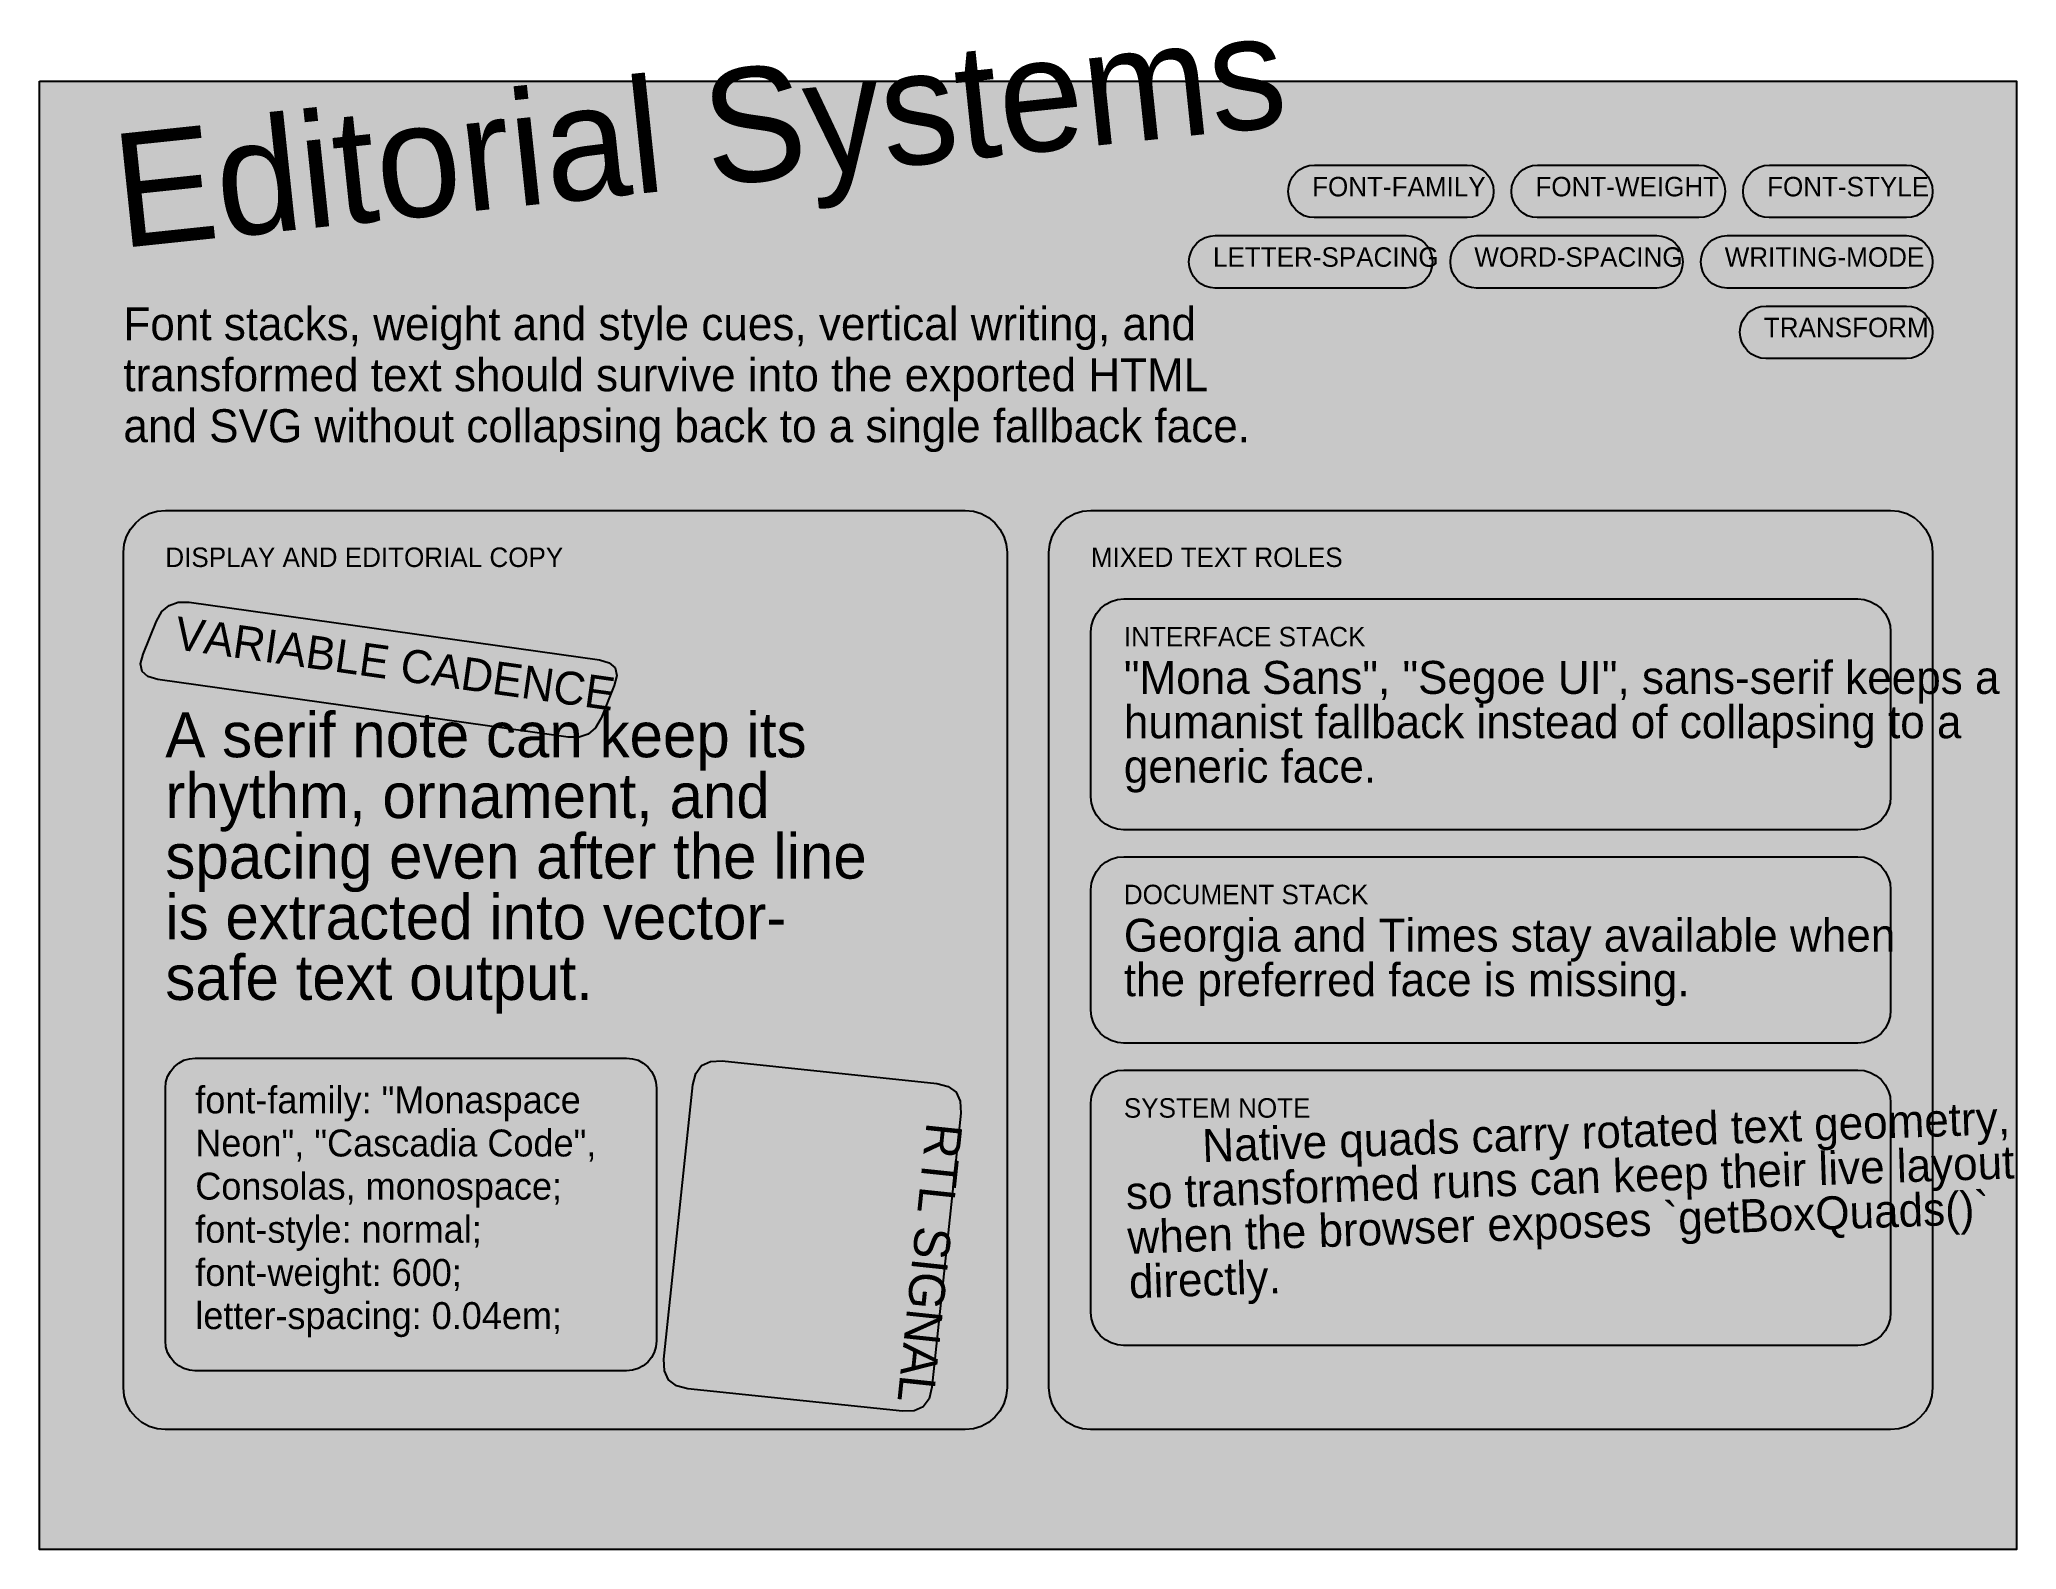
# Model space of a CAD drawing. Extents: x 0 to 1320, y 0 to 1008.
import ezdxf

# ---------------------------------------------------------------- set-up
doc = ezdxf.new("R2010")
doc.units = 0

msp = doc.modelspace()

# ---------------------------------------------------------------- hatches: boundary and pattern name
at = {"true_color": 0xc97b63}
msp.add_hatch(color=256, dxfattribs=at).paths.add_polyline_path([(0, 980), (1320, 980), (1320, 0), (0, 0)], flags=0)
at = {"true_color": 0xffffff}
for points in [[(851.2, 924), (953.3, 924), (953.3, 924), (956.7, 923.7), (960, 922.7), (963, 921.1), (965.7, 918.9), (967.9, 916.2), (969.5, 913.2), (970.5, 909.9), (970.8, 906.5), (970.8, 906.5), (970.8, 906.5), (970.5, 903.1), (969.5, 899.8), (967.9, 896.8), (965.7, 894.1), (963, 891.9), (960, 890.3), (956.7, 889.3), (953.3, 889), (851.2, 889), (851.2, 889), (847.8, 889.3), (844.5, 890.3), (841.5, 891.9), (838.8, 894.1), (836.7, 896.8), (835, 899.8), (834.1, 903.1), (833.7, 906.5), (833.7, 906.5), (833.7, 906.5), (834.1, 909.9), (835, 913.2), (836.7, 916.2), (838.8, 918.9), (841.5, 921.1), (844.5, 922.7), (847.8, 923.7), (851.2, 924)], [(1000.3, 924), (1108, 924), (1108, 924), (1111.4, 923.7), (1114.7, 922.7), (1117.7, 921.1), (1120.3, 918.9), (1122.5, 916.2), (1124.1, 913.2), (1125.1, 909.9), (1125.5, 906.5), (1125.5, 906.5), (1125.5, 906.5), (1125.1, 903.1), (1124.1, 899.8), (1122.5, 896.8), (1120.3, 894.1), (1117.7, 891.9), (1114.7, 890.3), (1111.4, 889.3), (1108, 889), (1000.3, 889), (1000.3, 889), (996.9, 889.3), (993.6, 890.3), (990.6, 891.9), (987.9, 894.1), (985.7, 896.8), (984.1, 899.8), (983.1, 903.1), (982.8, 906.5), (982.8, 906.5), (982.8, 906.5), (983.1, 909.9), (984.1, 913.2), (985.7, 916.2), (987.9, 918.9), (990.6, 921.1), (993.6, 922.7), (996.9, 923.7), (1000.3, 924)], [(1155, 924), (1246.5, 924), (1246.5, 924), (1249.9, 923.7), (1253.2, 922.7), (1256.2, 921.1), (1258.9, 918.9), (1261.1, 916.2), (1262.7, 913.2), (1263.7, 909.9), (1264, 906.5), (1264, 906.5), (1264, 906.5), (1263.7, 903.1), (1262.7, 899.8), (1261.1, 896.8), (1258.9, 894.1), (1256.2, 891.9), (1253.2, 890.3), (1249.9, 889.3), (1246.5, 889), (1155, 889), (1155, 889), (1151.6, 889.3), (1148.3, 890.3), (1145.2, 891.9), (1142.6, 894.1), (1140.4, 896.8), (1138.8, 899.8), (1137.8, 903.1), (1137.5, 906.5), (1137.5, 906.5), (1137.5, 906.5), (1137.8, 909.9), (1138.8, 913.2), (1140.4, 916.2), (1142.6, 918.9), (1145.2, 921.1), (1148.3, 922.7), (1151.6, 923.7), (1155, 924)], [(785, 877), (912.5, 877), (912.5, 877), (915.9, 876.7), (919.2, 875.7), (922.2, 874.1), (924.9, 871.9), (927.1, 869.2), (928.7, 866.2), (929.7, 862.9), (930, 859.5), (930, 859.5), (930, 859.5), (929.7, 856.1), (928.7, 852.8), (927.1, 849.8), (924.9, 847.1), (922.2, 844.9), (919.2, 843.3), (915.9, 842.3), (912.5, 842), (785, 842), (785, 842), (781.6, 842.3), (778.4, 843.3), (775.3, 844.9), (772.7, 847.1), (770.5, 849.8), (768.9, 852.8), (767.9, 856.1), (767.5, 859.5), (767.5, 859.5), (767.5, 859.5), (767.9, 862.9), (768.9, 866.2), (770.5, 869.2), (772.7, 871.9), (775.3, 874.1), (778.4, 875.7), (781.6, 876.7), (785, 877)], [(959.5, 877), (1079.8, 877), (1079.8, 877), (1083.2, 876.7), (1086.4, 875.7), (1089.5, 874.1), (1092.1, 871.9), (1094.3, 869.2), (1095.9, 866.2), (1096.9, 862.9), (1097.2, 859.5), (1097.2, 859.5), (1097.2, 859.5), (1096.9, 856.1), (1095.9, 852.8), (1094.3, 849.8), (1092.1, 847.1), (1089.5, 844.9), (1086.4, 843.3), (1083.2, 842.3), (1079.8, 842), (959.5, 842), (959.5, 842), (956.1, 842.3), (952.8, 843.3), (949.8, 844.9), (947.1, 847.1), (945, 849.8), (943.3, 852.8), (942.4, 856.1), (942, 859.5), (942, 859.5), (942, 859.5), (942.4, 862.9), (943.3, 866.2), (945, 869.2), (947.1, 871.9), (949.8, 874.1), (952.8, 875.7), (956.1, 876.7), (959.5, 877)], [(1126.8, 877), (1246.5, 877), (1246.5, 877), (1249.9, 876.7), (1253.2, 875.7), (1256.2, 874.1), (1258.9, 871.9), (1261.1, 869.2), (1262.7, 866.2), (1263.7, 862.9), (1264, 859.5), (1264, 859.5), (1264, 859.5), (1263.7, 856.1), (1262.7, 852.8), (1261.1, 849.8), (1258.9, 847.1), (1256.2, 844.9), (1253.2, 843.3), (1249.9, 842.3), (1246.5, 842), (1126.8, 842), (1126.8, 842), (1123.3, 842.3), (1120.1, 843.3), (1117, 844.9), (1114.4, 847.1), (1112.2, 849.8), (1110.6, 852.8), (1109.6, 856.1), (1109.2, 859.5), (1109.2, 859.5), (1109.2, 859.5), (1109.6, 862.9), (1110.6, 866.2), (1112.2, 869.2), (1114.4, 871.9), (1117, 874.1), (1120.1, 875.7), (1123.3, 876.7), (1126.8, 877)], [(1152.8, 830), (1246.5, 830), (1246.5, 830), (1249.9, 829.7), (1253.2, 828.7), (1256.2, 827.1), (1258.9, 824.9), (1261.1, 822.2), (1262.7, 819.2), (1263.7, 815.9), (1264, 812.5), (1264, 812.5), (1264, 812.5), (1263.7, 809.1), (1262.7, 805.8), (1261.1, 802.8), (1258.9, 800.1), (1256.2, 797.9), (1253.2, 796.3), (1249.9, 795.3), (1246.5, 795), (1152.8, 795), (1152.8, 795), (1149.4, 795.3), (1146.1, 796.3), (1143.1, 797.9), (1140.5, 800.1), (1138.3, 802.8), (1136.7, 805.8), (1135.7, 809.1), (1135.3, 812.5), (1135.3, 812.5), (1135.3, 812.5), (1135.7, 815.9), (1136.7, 819.2), (1138.3, 822.2), (1140.5, 824.9), (1143.1, 827.1), (1146.1, 828.7), (1149.4, 829.7), (1152.8, 830)], [(724, 634.5), (1214, 634.5), (1214, 634.5), (1218.3, 634.1), (1222.4, 632.8), (1226.2, 630.8), (1229.6, 628.1), (1232.3, 624.7), (1234.3, 620.9), (1235.6, 616.8), (1236, 612.5), (1236, 502.4), (1236, 502.4), (1235.6, 498.1), (1234.3, 494), (1232.3, 490.2), (1229.6, 486.8), (1226.2, 484.1), (1222.4, 482.1), (1218.3, 480.8), (1214, 480.4), (724, 480.4), (724, 480.4), (719.7, 480.8), (715.6, 482.1), (711.8, 484.1), (708.4, 486.8), (705.7, 490.2), (703.7, 494), (702.4, 498.1), (702, 502.4), (702, 612.5), (702, 612.5), (702.4, 616.8), (703.7, 620.9), (705.7, 624.7), (708.4, 628.1), (711.8, 630.8), (715.6, 632.8), (719.7, 634.1), (724, 634.5)], [(724, 462.4), (1214, 462.4), (1214, 462.4), (1218.3, 462), (1222.4, 460.7), (1226.2, 458.7), (1229.6, 456), (1232.3, 452.6), (1234.3, 448.8), (1235.6, 444.7), (1236, 440.4), (1236, 360), (1236, 360), (1235.6, 355.7), (1234.3, 351.6), (1232.3, 347.8), (1229.6, 344.4), (1226.2, 341.7), (1222.4, 339.7), (1218.3, 338.4), (1214, 338), (724, 338), (724, 338), (719.7, 338.4), (715.6, 339.7), (711.8, 341.7), (708.4, 344.4), (705.7, 347.8), (703.7, 351.6), (702.4, 355.7), (702, 360), (702, 440.4), (702, 440.4), (702.4, 444.7), (703.7, 448.8), (705.7, 452.6), (708.4, 456), (711.8, 458.7), (715.6, 460.7), (719.7, 462), (724, 462.4)], [(724, 320), (1214, 320), (1214, 320), (1218.3, 319.6), (1222.4, 318.3), (1226.2, 316.3), (1229.6, 313.6), (1232.3, 310.2), (1234.3, 306.4), (1235.6, 302.3), (1236, 298), (1236, 158.2), (1236, 158.2), (1235.6, 153.9), (1234.3, 149.8), (1232.3, 146), (1229.6, 142.6), (1226.2, 139.9), (1222.4, 137.9), (1218.3, 136.6), (1214, 136.2), (724, 136.2), (724, 136.2), (719.7, 136.6), (715.6, 137.9), (711.8, 139.9), (708.4, 142.6), (705.7, 146), (703.7, 149.8), (702.4, 153.9), (702, 158.2), (702, 298), (702, 298), (702.4, 302.3), (703.7, 306.4), (705.7, 310.2), (708.4, 313.6), (711.8, 316.3), (715.6, 318.3), (719.7, 319.6), (724, 320)]]:
    msp.add_hatch(color=256, dxfattribs=at).paths.add_polyline_path(points, flags=0)
at = {"true_color": 0xfffcf7}
for points in [[(84, 693.5), (618, 693.5), (618, 693.5), (623.5, 693), (628.7, 691.4), (633.6, 688.8), (637.8, 685.3), (641.3, 681.1), (643.9, 676.2), (645.5, 671), (646, 665.5), (646, 108), (646, 108), (645.5, 102.5), (643.9, 97.3), (641.3, 92.4), (637.8, 88.2), (633.6, 84.7), (628.7, 82.1), (623.5, 80.5), (618, 80), (84, 80), (84, 80), (78.5, 80.5), (73.3, 82.1), (68.4, 84.7), (64.2, 88.2), (60.7, 92.4), (58.1, 97.3), (56.5, 102.5), (56, 108), (56, 665.5), (56, 665.5), (56.5, 671), (58.1, 676.2), (60.7, 681.1), (64.2, 685.3), (68.4, 688.8), (73.3, 691.4), (78.5, 693), (84, 693.5)], [(702, 693.5), (1236, 693.5), (1236, 693.5), (1241.5, 693), (1246.7, 691.4), (1251.6, 688.8), (1255.8, 685.3), (1259.3, 681.1), (1261.9, 676.2), (1263.5, 671), (1264, 665.5), (1264, 108), (1264, 108), (1263.5, 102.5), (1261.9, 97.3), (1259.3, 92.4), (1255.8, 88.2), (1251.6, 84.7), (1246.7, 82.1), (1241.5, 80.5), (1236, 80), (702, 80), (702, 80), (696.5, 80.5), (691.3, 82.1), (686.4, 84.7), (682.2, 88.2), (678.7, 92.4), (676.1, 97.3), (674.5, 102.5), (674, 108), (674, 665.5), (674, 665.5), (674.5, 671), (676.1, 676.2), (678.7, 681.1), (682.2, 685.3), (686.4, 688.8), (691.3, 691.4), (696.5, 693), (702, 693.5)]]:
    msp.add_hatch(color=256, dxfattribs=at).paths.add_polyline_path(points, flags=0)
at = {"true_color": 0x12355b}
msp.add_hatch(color=256, dxfattribs=at).paths.add_polyline_path([(78, 619.7), (81.6, 626), (86.5, 630.2), (92.5, 632.3), (99.8, 632.3), (373.9, 593.8), (380.4, 591.9), (384.3, 588.4), (385.4, 583.3), (383.7, 576.7), (374.9, 554.8), (371.3, 548.4), (366.4, 544.2), (360.3, 542.1), (353, 542.2), (79, 580.7), (72.4, 582.6), (68.6, 586.1), (67.5, 591.1), (69.1, 597.7)], flags=0)
at = {"true_color": 0x14213d}
msp.add_hatch(color=256, dxfattribs=at).paths.add_polyline_path([(104, 328), (392, 328), (392, 328), (395.9, 327.6), (399.7, 326.5), (403.1, 324.6), (406.1, 322.1), (408.6, 319.1), (410.5, 315.7), (411.6, 311.9), (412, 308), (412, 139.2), (412, 139.2), (411.6, 135.3), (410.5, 131.5), (408.6, 128.1), (406.1, 125.1), (403.1, 122.6), (399.7, 120.7), (395.9, 119.6), (392, 119.2), (104, 119.2), (104, 119.2), (100.1, 119.6), (96.3, 120.7), (92.9, 122.6), (89.9, 125.1), (87.4, 128.1), (85.5, 131.5), (84.4, 135.3), (84, 139.2), (84, 308), (84, 308), (84.4, 311.9), (85.5, 315.7), (87.4, 319.1), (89.9, 322.1), (92.9, 324.6), (96.3, 326.5), (100.1, 327.6), (104, 328)], flags=0)
at = {"true_color": 0x40916c}
msp.add_hatch(color=256, dxfattribs=at).paths.add_polyline_path([(436.1, 310.1), (438.1, 317.8), (442, 323.1), (448, 325.8), (455.9, 326.1), (599.1, 311.1), (606.8, 309.1), (612.1, 305.2), (614.8, 299.2), (615.1, 291.3), (595.9, 108.3), (594, 100.6), (590, 95.3), (584.1, 92.6), (576.1, 92.3), (432.9, 107.3), (425.2, 109.3), (419.9, 113.2), (417.2, 119.2), (416.9, 127.1)], flags=0)

# ---------------------------------------------------------------- linework, layer by layer
at = {"true_color": 0xc97b63}
msp.add_lwpolyline([(0, 980), (1320, 980), (1320, 0), (0, 0)], close=True, dxfattribs=at)
at = {"true_color": 0xffffff}
for points in [[(851.2, 924), (953.3, 924), (953.3, 924), (956.7, 923.7), (960, 922.7), (963, 921.1), (965.7, 918.9), (967.9, 916.2), (969.5, 913.2), (970.5, 909.9), (970.8, 906.5), (970.8, 906.5), (970.8, 906.5), (970.5, 903.1), (969.5, 899.8), (967.9, 896.8), (965.7, 894.1), (963, 891.9), (960, 890.3), (956.7, 889.3), (953.3, 889), (851.2, 889), (851.2, 889), (847.8, 889.3), (844.5, 890.3), (841.5, 891.9), (838.8, 894.1), (836.7, 896.8), (835, 899.8), (834.1, 903.1), (833.7, 906.5), (833.7, 906.5), (833.7, 906.5), (834.1, 909.9), (835, 913.2), (836.7, 916.2), (838.8, 918.9), (841.5, 921.1), (844.5, 922.7), (847.8, 923.7), (851.2, 924)], [(1000.3, 924), (1108, 924), (1108, 924), (1111.4, 923.7), (1114.7, 922.7), (1117.7, 921.1), (1120.3, 918.9), (1122.5, 916.2), (1124.1, 913.2), (1125.1, 909.9), (1125.5, 906.5), (1125.5, 906.5), (1125.5, 906.5), (1125.1, 903.1), (1124.1, 899.8), (1122.5, 896.8), (1120.3, 894.1), (1117.7, 891.9), (1114.7, 890.3), (1111.4, 889.3), (1108, 889), (1000.3, 889), (1000.3, 889), (996.9, 889.3), (993.6, 890.3), (990.6, 891.9), (987.9, 894.1), (985.7, 896.8), (984.1, 899.8), (983.1, 903.1), (982.8, 906.5), (982.8, 906.5), (982.8, 906.5), (983.1, 909.9), (984.1, 913.2), (985.7, 916.2), (987.9, 918.9), (990.6, 921.1), (993.6, 922.7), (996.9, 923.7), (1000.3, 924)], [(1155, 924), (1246.5, 924), (1246.5, 924), (1249.9, 923.7), (1253.2, 922.7), (1256.2, 921.1), (1258.9, 918.9), (1261.1, 916.2), (1262.7, 913.2), (1263.7, 909.9), (1264, 906.5), (1264, 906.5), (1264, 906.5), (1263.7, 903.1), (1262.7, 899.8), (1261.1, 896.8), (1258.9, 894.1), (1256.2, 891.9), (1253.2, 890.3), (1249.9, 889.3), (1246.5, 889), (1155, 889), (1155, 889), (1151.6, 889.3), (1148.3, 890.3), (1145.2, 891.9), (1142.6, 894.1), (1140.4, 896.8), (1138.8, 899.8), (1137.8, 903.1), (1137.5, 906.5), (1137.5, 906.5), (1137.5, 906.5), (1137.8, 909.9), (1138.8, 913.2), (1140.4, 916.2), (1142.6, 918.9), (1145.2, 921.1), (1148.3, 922.7), (1151.6, 923.7), (1155, 924)], [(785, 877), (912.5, 877), (912.5, 877), (915.9, 876.7), (919.2, 875.7), (922.2, 874.1), (924.9, 871.9), (927.1, 869.2), (928.7, 866.2), (929.7, 862.9), (930, 859.5), (930, 859.5), (930, 859.5), (929.7, 856.1), (928.7, 852.8), (927.1, 849.8), (924.9, 847.1), (922.2, 844.9), (919.2, 843.3), (915.9, 842.3), (912.5, 842), (785, 842), (785, 842), (781.6, 842.3), (778.4, 843.3), (775.3, 844.9), (772.7, 847.1), (770.5, 849.8), (768.9, 852.8), (767.9, 856.1), (767.5, 859.5), (767.5, 859.5), (767.5, 859.5), (767.9, 862.9), (768.9, 866.2), (770.5, 869.2), (772.7, 871.9), (775.3, 874.1), (778.4, 875.7), (781.6, 876.7), (785, 877)], [(959.5, 877), (1079.8, 877), (1079.8, 877), (1083.2, 876.7), (1086.4, 875.7), (1089.5, 874.1), (1092.1, 871.9), (1094.3, 869.2), (1095.9, 866.2), (1096.9, 862.9), (1097.2, 859.5), (1097.2, 859.5), (1097.2, 859.5), (1096.9, 856.1), (1095.9, 852.8), (1094.3, 849.8), (1092.1, 847.1), (1089.5, 844.9), (1086.4, 843.3), (1083.2, 842.3), (1079.8, 842), (959.5, 842), (959.5, 842), (956.1, 842.3), (952.8, 843.3), (949.8, 844.9), (947.1, 847.1), (945, 849.8), (943.3, 852.8), (942.4, 856.1), (942, 859.5), (942, 859.5), (942, 859.5), (942.4, 862.9), (943.3, 866.2), (945, 869.2), (947.1, 871.9), (949.8, 874.1), (952.8, 875.7), (956.1, 876.7), (959.5, 877)], [(1126.8, 877), (1246.5, 877), (1246.5, 877), (1249.9, 876.7), (1253.2, 875.7), (1256.2, 874.1), (1258.9, 871.9), (1261.1, 869.2), (1262.7, 866.2), (1263.7, 862.9), (1264, 859.5), (1264, 859.5), (1264, 859.5), (1263.7, 856.1), (1262.7, 852.8), (1261.1, 849.8), (1258.9, 847.1), (1256.2, 844.9), (1253.2, 843.3), (1249.9, 842.3), (1246.5, 842), (1126.8, 842), (1126.8, 842), (1123.3, 842.3), (1120.1, 843.3), (1117, 844.9), (1114.4, 847.1), (1112.2, 849.8), (1110.6, 852.8), (1109.6, 856.1), (1109.2, 859.5), (1109.2, 859.5), (1109.2, 859.5), (1109.6, 862.9), (1110.6, 866.2), (1112.2, 869.2), (1114.4, 871.9), (1117, 874.1), (1120.1, 875.7), (1123.3, 876.7), (1126.8, 877)], [(1152.8, 830), (1246.5, 830), (1246.5, 830), (1249.9, 829.7), (1253.2, 828.7), (1256.2, 827.1), (1258.9, 824.9), (1261.1, 822.2), (1262.7, 819.2), (1263.7, 815.9), (1264, 812.5), (1264, 812.5), (1264, 812.5), (1263.7, 809.1), (1262.7, 805.8), (1261.1, 802.8), (1258.9, 800.1), (1256.2, 797.9), (1253.2, 796.3), (1249.9, 795.3), (1246.5, 795), (1152.8, 795), (1152.8, 795), (1149.4, 795.3), (1146.1, 796.3), (1143.1, 797.9), (1140.5, 800.1), (1138.3, 802.8), (1136.7, 805.8), (1135.7, 809.1), (1135.3, 812.5), (1135.3, 812.5), (1135.3, 812.5), (1135.7, 815.9), (1136.7, 819.2), (1138.3, 822.2), (1140.5, 824.9), (1143.1, 827.1), (1146.1, 828.7), (1149.4, 829.7), (1152.8, 830)], [(724, 634.5), (1214, 634.5), (1214, 634.5), (1218.3, 634.1), (1222.4, 632.8), (1226.2, 630.8), (1229.6, 628.1), (1232.3, 624.7), (1234.3, 620.9), (1235.6, 616.8), (1236, 612.5), (1236, 502.4), (1236, 502.4), (1235.6, 498.1), (1234.3, 494), (1232.3, 490.2), (1229.6, 486.8), (1226.2, 484.1), (1222.4, 482.1), (1218.3, 480.8), (1214, 480.4), (724, 480.4), (724, 480.4), (719.7, 480.8), (715.6, 482.1), (711.8, 484.1), (708.4, 486.8), (705.7, 490.2), (703.7, 494), (702.4, 498.1), (702, 502.4), (702, 612.5), (702, 612.5), (702.4, 616.8), (703.7, 620.9), (705.7, 624.7), (708.4, 628.1), (711.8, 630.8), (715.6, 632.8), (719.7, 634.1), (724, 634.5)], [(724, 462.4), (1214, 462.4), (1214, 462.4), (1218.3, 462), (1222.4, 460.7), (1226.2, 458.7), (1229.6, 456), (1232.3, 452.6), (1234.3, 448.8), (1235.6, 444.7), (1236, 440.4), (1236, 360), (1236, 360), (1235.6, 355.7), (1234.3, 351.6), (1232.3, 347.8), (1229.6, 344.4), (1226.2, 341.7), (1222.4, 339.7), (1218.3, 338.4), (1214, 338), (724, 338), (724, 338), (719.7, 338.4), (715.6, 339.7), (711.8, 341.7), (708.4, 344.4), (705.7, 347.8), (703.7, 351.6), (702.4, 355.7), (702, 360), (702, 440.4), (702, 440.4), (702.4, 444.7), (703.7, 448.8), (705.7, 452.6), (708.4, 456), (711.8, 458.7), (715.6, 460.7), (719.7, 462), (724, 462.4)], [(724, 320), (1214, 320), (1214, 320), (1218.3, 319.6), (1222.4, 318.3), (1226.2, 316.3), (1229.6, 313.6), (1232.3, 310.2), (1234.3, 306.4), (1235.6, 302.3), (1236, 298), (1236, 158.2), (1236, 158.2), (1235.6, 153.9), (1234.3, 149.8), (1232.3, 146), (1229.6, 142.6), (1226.2, 139.9), (1222.4, 137.9), (1218.3, 136.6), (1214, 136.2), (724, 136.2), (724, 136.2), (719.7, 136.6), (715.6, 137.9), (711.8, 139.9), (708.4, 142.6), (705.7, 146), (703.7, 149.8), (702.4, 153.9), (702, 158.2), (702, 298), (702, 298), (702.4, 302.3), (703.7, 306.4), (705.7, 310.2), (708.4, 313.6), (711.8, 316.3), (715.6, 318.3), (719.7, 319.6), (724, 320)]]:
    msp.add_lwpolyline(points, close=True, dxfattribs=at)
at = {"true_color": 0xfffcf7}
for points in [[(84, 693.5), (618, 693.5), (618, 693.5), (623.5, 693), (628.7, 691.4), (633.6, 688.8), (637.8, 685.3), (641.3, 681.1), (643.9, 676.2), (645.5, 671), (646, 665.5), (646, 108), (646, 108), (645.5, 102.5), (643.9, 97.3), (641.3, 92.4), (637.8, 88.2), (633.6, 84.7), (628.7, 82.1), (623.5, 80.5), (618, 80), (84, 80), (84, 80), (78.5, 80.5), (73.3, 82.1), (68.4, 84.7), (64.2, 88.2), (60.7, 92.4), (58.1, 97.3), (56.5, 102.5), (56, 108), (56, 665.5), (56, 665.5), (56.5, 671), (58.1, 676.2), (60.7, 681.1), (64.2, 685.3), (68.4, 688.8), (73.3, 691.4), (78.5, 693), (84, 693.5)], [(702, 693.5), (1236, 693.5), (1236, 693.5), (1241.5, 693), (1246.7, 691.4), (1251.6, 688.8), (1255.8, 685.3), (1259.3, 681.1), (1261.9, 676.2), (1263.5, 671), (1264, 665.5), (1264, 108), (1264, 108), (1263.5, 102.5), (1261.9, 97.3), (1259.3, 92.4), (1255.8, 88.2), (1251.6, 84.7), (1246.7, 82.1), (1241.5, 80.5), (1236, 80), (702, 80), (702, 80), (696.5, 80.5), (691.3, 82.1), (686.4, 84.7), (682.2, 88.2), (678.7, 92.4), (676.1, 97.3), (674.5, 102.5), (674, 108), (674, 665.5), (674, 665.5), (674.5, 671), (676.1, 676.2), (678.7, 681.1), (682.2, 685.3), (686.4, 688.8), (691.3, 691.4), (696.5, 693), (702, 693.5)]]:
    msp.add_lwpolyline(points, close=True, dxfattribs=at)
at = {"true_color": 0x12355b}
msp.add_lwpolyline([(78, 619.7), (81.6, 626), (86.5, 630.2), (92.5, 632.3), (99.8, 632.3), (373.9, 593.8), (380.4, 591.9), (384.3, 588.4), (385.4, 583.3), (383.7, 576.7), (374.9, 554.8), (371.3, 548.4), (366.4, 544.2), (360.3, 542.1), (353, 542.2), (79, 580.7), (72.4, 582.6), (68.6, 586.1), (67.5, 591.1), (69.1, 597.7)], close=True, dxfattribs=at)
at = {"true_color": 0x14213d}
msp.add_lwpolyline([(104, 328), (392, 328), (392, 328), (395.9, 327.6), (399.7, 326.5), (403.1, 324.6), (406.1, 322.1), (408.6, 319.1), (410.5, 315.7), (411.6, 311.9), (412, 308), (412, 139.2), (412, 139.2), (411.6, 135.3), (410.5, 131.5), (408.6, 128.1), (406.1, 125.1), (403.1, 122.6), (399.7, 120.7), (395.9, 119.6), (392, 119.2), (104, 119.2), (104, 119.2), (100.1, 119.6), (96.3, 120.7), (92.9, 122.6), (89.9, 125.1), (87.4, 128.1), (85.5, 131.5), (84.4, 135.3), (84, 139.2), (84, 308), (84, 308), (84.4, 311.9), (85.5, 315.7), (87.4, 319.1), (89.9, 322.1), (92.9, 324.6), (96.3, 326.5), (100.1, 327.6), (104, 328)], close=True, dxfattribs=at)
at = {"true_color": 0x40916c}
msp.add_lwpolyline([(436.1, 310.1), (438.1, 317.8), (442, 323.1), (448, 325.8), (455.9, 326.1), (599.1, 311.1), (606.8, 309.1), (612.1, 305.2), (614.8, 299.2), (615.1, 291.3), (595.9, 108.3), (594, 100.6), (590, 95.3), (584.1, 92.6), (576.1, 92.3), (432.9, 107.3), (425.2, 109.3), (419.9, 113.2), (417.2, 119.2), (416.9, 127.1)], close=True, dxfattribs=at)

# ---------------------------------------------------------------- texts
at = {"true_color": 0x12355b}
msp.add_text('Editorial Systems', height=76, rotation=6, dxfattribs=at).set_placement((54.1, 868.6))
at = {"true_color": 0x2f4858}
for s, p in [('FONT-FAMILY', (849.7, 903.2)), ('FONT-WEIGHT', (998.8, 903.2)), ('FONT-STYLE', (1153.5, 903.2)), ('LETTER-SPACING', (783.5, 856.2)), ('WORD-SPACING', (958, 856.2)), ('WRITING-MODE', (1125.2, 856.2)), ('TRANSFORM', (1151.3, 809.2))]:
    msp.add_text(s, height=13, dxfattribs=at).set_placement(p)
at = {"true_color": 0x12355b}
for s, height, p in [('Font stacks, weight and style cues, vertical writing, and', 22, (56, 807.2)), ('transformed text should survive into the exported HTML', 22, (56, 773.1)), ('and SVG without collapsing back to a single fallback face.', 22, (56, 739.1)), ('DISPLAY AND EDITORIAL COPY', 13, (84, 655.8)), ('MIXED TEXT ROLES', 13, (702, 655.8))]:
    msp.add_text(s, height=height, dxfattribs=at).set_placement(p)
at = {"true_color": 0xfffaf3}
msp.add_text('VARIABLE CADENCE', height=22, rotation=-8, dxfattribs=at).set_placement((89.3, 601.1))
at = {"true_color": 0x29465b}
for s, height, p in [('INTERFACE STACK', 13, (724, 602.8)), ('"Mona Sans", "Segoe UI", sans-serif keeps a', 22, (724, 571.1)), ('humanist fallback instead of collapsing to a', 22, (724, 541.5)), ('generic face.', 22, (724, 511.8)), ('DOCUMENT STACK', 13, (724, 430.7)), ('Georgia and Times stay available when', 22, (724, 399)), ('the preferred face is missing.', 22, (724, 369.3)), ('SYSTEM NOTE', 13, (724, 288.2))]:
    msp.add_text(s, height=height, dxfattribs=at).set_placement(p)
at = {"true_color": 0x573824}
for s, p in [('A serif note can keep its', (84, 528.8)), ('rhythm, ornament, and', (84, 488.2)), ('spacing even after the line', (84, 447.8)), ('is extracted into vector-', (84, 407.2)), ('safe text output.', (84, 366.8))]:
    msp.add_text(s, height=30, dxfattribs=at).set_placement(p)
at = {"true_color": 0xe5ecf4}
for s, p in [('font-family: "Monaspace ', (104, 291.1)), ('Neon", "Cascadia Code", ', (104, 262.3)), ('Consolas, monospace;', (104, 233.5)), ('font-style: normal;', (104, 204.7)), ('font-weight: 600;', (104, 175.9)), ('letter-spacing: 0.04em;', (104, 147.1))]:
    msp.add_text(s, height=18, dxfattribs=at).set_placement(p)
at = {"true_color": 0x29465b}
for s, p in [('Native quads carry rotated text geometry,', (776.7, 258.5)), ('so transformed runs can keep their live layout', (725.7, 227)), ('when the browser exposes `getBoxQuads()`', (726.8, 197.3)), ('directly.', (727.8, 167.6))]:
    msp.add_text(s, height=22, rotation=2, dxfattribs=at).set_placement(p)
at = {"true_color": 0x2f4858}
msp.add_text('RTL SIGNAL', height=24, rotation=-96, dxfattribs=at).set_placement((592.4, 285.6))

doc.saveas('drawing.dxf')
